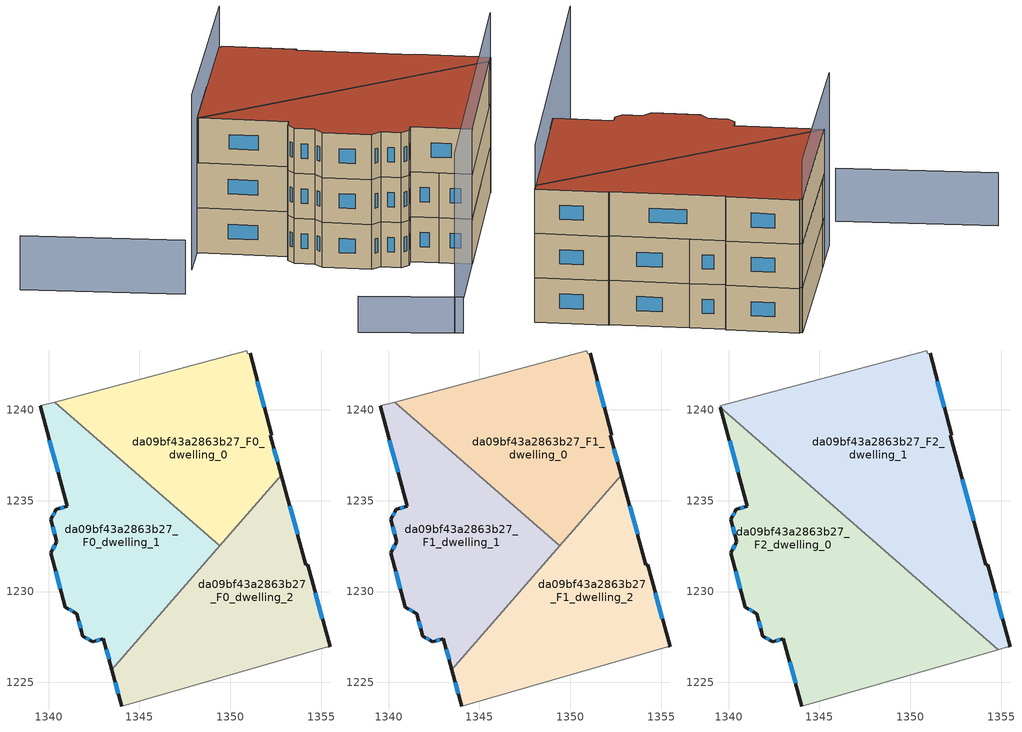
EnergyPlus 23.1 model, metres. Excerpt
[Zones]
da09bf43a2863b27_F0_dwelling_0
 floor ground (EU_floor_Construction): 1351.09,1243.11 1352.28,1238.61 1352.19,1238.6 1352.8,1236.38 1349.43,1232.51 1340.34,1240.42 1350.91,1243.24 1350.95,1243.07 z0
 wall outside (EU_wall_Construction): 1352.8,1236.38 1352.19,1238.6 1352.28,1238.61 1351.09,1243.11 z0:3
 wall adiabatic (EU_wall_Construction): 1351.09,1243.11 1350.95,1243.07 1350.91,1243.24 1340.34,1240.42 z0:3
 wall to da09bf43a2863b27_F0_dwelling_1 (EU_wall_Construction): 1340.34,1240.42 1349.42,1232.51 z0:3
 wall to da09bf43a2863b27_F0_dwelling_2 (EU_wall_Construction): 1349.43,1232.51 1352.8,1236.38 z0:3
 window (EU_Window_Construction): 1351.88,1240.14 1351.49,1241.58 / 1352.6,1237.14 1352.4,1237.85 z1.02:1.98
da09bf43a2863b27_F0_dwelling_1
 floor ground (EU_floor_Construction): 1349.43,1232.51 1343.49,1225.69 1343.02,1227.4 1342.43,1227.24 1341.88,1227.55 1341.55,1228.78 1340.93,1229.13 1340.12,1232.13 1340.46,1232.74 1340.13,1233.98 1340.44,1234.52 1341.03,1234.69 1339.53,1240.21 1340.34,1240.42 z0
 wall outside (EU_wall_Construction): 1339.53,1240.21 1341.03,1234.69 1340.44,1234.52 1340.13,1233.98 1340.46,1232.74 1340.12,1232.13 1340.93,1229.13 1341.55,1228.78 1341.88,1227.55 1342.43,1227.24 1343.02,1227.4 1343.49,1225.69 z0:3
 wall adiabatic (EU_wall_Construction): 1340.34,1240.42 1339.53,1240.21 z0:3
 wall to da09bf43a2863b27_F0_dwelling_2 (EU_wall_Construction): 1343.49,1225.69 1349.42,1232.51 z0:3
 window (EU_Window_Construction): 1342.63,1227.29 1342.82,1227.34 / 1342.07,1227.44 1342.24,1227.34 / 1341.66,1228.36 1341.77,1227.97 / 1341.14,1229.01 1341.34,1228.9 / 1340.39,1231.11 1340.65,1230.15 / 1340.34,1232.53 1340.23,1232.34 / 1340.24,1233.56 1340.35,1233.16 / 1340.33,1234.34 1340.23,1234.16 / 1340.83,1234.64 1340.64,1234.58 / 1340.04,1238.33 1340.52,1236.57 / 1343.18,1226.82 1343.33,1226.27 z1.02:1.98
da09bf43a2863b27_F0_dwelling_2
 floor ground (EU_floor_Construction): 1352.8,1236.38 1354.16,1231.48 1354.26,1231.47 1355.48,1226.96 1355.38,1226.93 1355.36,1226.96 1344.03,1223.7 1343.49,1225.69 z0
 wall outside (EU_wall_Construction): 1343.49,1225.69 1344.03,1223.7 / 1355.48,1226.96 1354.26,1231.47 1354.16,1231.48 1352.8,1236.38 z0:3
 wall adiabatic (EU_wall_Construction): 1344.03,1223.7 1355.36,1226.96 1355.38,1226.93 1355.48,1226.96 z0:3
 window (EU_Window_Construction): 1343.67,1225.01 1343.85,1224.38 / 1353.7,1233.15 1353.27,1234.72 / 1355.07,1228.5 1354.67,1229.94 z1.02:1.98
da09bf43a2863b27_F1_dwelling_0
 floor to da09bf43a2863b27_F0_dwelling_0 (EU_floor_Construction): 1351.09,1243.11 1352.28,1238.61 1352.19,1238.6 1352.8,1236.38 1349.42,1232.51 1340.34,1240.42 1350.91,1243.24 1350.95,1243.07 z3
 wall outside (EU_wall_Construction): 1352.8,1236.38 1352.19,1238.6 1352.28,1238.61 1351.09,1243.11 z3:6
 wall adiabatic (EU_wall_Construction): 1351.09,1243.11 1350.95,1243.07 1350.91,1243.24 1340.34,1240.42 z3:6
 wall to da09bf43a2863b27_F1_dwelling_1 (EU_wall_Construction): 1340.34,1240.42 1349.42,1232.51 z3:6
 wall to da09bf43a2863b27_F1_dwelling_2 (EU_wall_Construction): 1349.43,1232.51 1352.8,1236.38 z3:6
 window (EU_Window_Construction): 1351.88,1240.14 1351.49,1241.58 / 1352.6,1237.14 1352.4,1237.85 z4.02:4.98
da09bf43a2863b27_F1_dwelling_1
 floor to da09bf43a2863b27_F0_dwelling_1 (EU_floor_Construction): 1349.42,1232.51 1343.49,1225.69 1343.02,1227.4 1342.43,1227.24 1341.88,1227.55 1341.55,1228.78 1340.93,1229.13 1340.12,1232.13 1340.46,1232.74 1340.13,1233.98 1340.44,1234.52 1341.03,1234.69 1339.53,1240.21 1340.34,1240.42 z3
 wall outside (EU_wall_Construction): 1339.53,1240.21 1341.03,1234.69 1340.44,1234.52 1340.13,1233.98 1340.46,1232.74 1340.12,1232.13 1340.93,1229.13 1341.55,1228.78 1341.88,1227.55 1342.43,1227.24 1343.02,1227.4 1343.49,1225.69 z3:6
 wall adiabatic (EU_wall_Construction): 1340.34,1240.42 1339.53,1240.21 z3:6
 wall to da09bf43a2863b27_F1_dwelling_2 (EU_wall_Construction): 1343.49,1225.69 1349.42,1232.51 z3:6
 window (EU_Window_Construction): 1342.63,1227.29 1342.82,1227.34 / 1342.07,1227.44 1342.24,1227.34 / 1341.66,1228.36 1341.77,1227.97 / 1341.14,1229.01 1341.34,1228.9 / 1340.39,1231.11 1340.65,1230.15 / 1340.34,1232.53 1340.23,1232.34 / 1340.24,1233.56 1340.35,1233.16 / 1340.33,1234.34 1340.23,1234.16 / 1340.83,1234.64 1340.64,1234.58 / 1340.04,1238.33 1340.52,1236.57 / 1343.18,1226.82 1343.33,1226.27 z4.02:4.98
da09bf43a2863b27_F1_dwelling_2
 floor to da09bf43a2863b27_F0_dwelling_2 (EU_floor_Construction): 1352.8,1236.38 1354.16,1231.48 1354.25,1231.47 1355.48,1226.96 1355.38,1226.93 1355.36,1226.96 1344.03,1223.7 1343.49,1225.69 z3
 wall outside (EU_wall_Construction): 1343.49,1225.69 1344.03,1223.7 / 1355.48,1226.96 1354.26,1231.47 1354.16,1231.48 1352.8,1236.38 z3:6
 wall adiabatic (EU_wall_Construction): 1344.03,1223.7 1355.36,1226.96 1355.38,1226.93 1355.48,1226.96 z3:6
 window (EU_Window_Construction): 1343.67,1225.01 1343.85,1224.38 / 1353.7,1233.15 1353.27,1234.72 / 1355.07,1228.5 1354.67,1229.94 z4.02:4.98
da09bf43a2863b27_F2_dwelling_0
 floor to da09bf43a2863b27_F1_dwelling_1 (EU_floor_Construction): 1348.95,1231.96 1343.49,1225.69 1343.02,1227.4 1342.43,1227.24 1341.88,1227.55 1341.55,1228.78 1340.93,1229.13 1340.12,1232.13 1340.46,1232.74 1340.13,1233.98 1340.44,1234.52 1341.03,1234.69 1339.55,1240.14 z6
 floor to da09bf43a2863b27_F1_dwelling_2 (EU_floor_Construction): 1354.85,1226.81 1344.03,1223.7 1343.49,1225.69 1348.95,1231.96 z6
 wall outside (EU_wall_Construction): 1339.55,1240.14 1341.03,1234.69 1340.44,1234.52 1340.13,1233.98 1340.46,1232.74 1340.12,1232.13 1340.93,1229.13 1341.55,1228.78 1341.88,1227.55 1342.43,1227.24 1343.02,1227.4 1344.03,1223.7 z6:9
 wall adiabatic (EU_wall_Construction): 1344.03,1223.7 1354.85,1226.81 z6:9
 wall to da09bf43a2863b27_F2_dwelling_1 (EU_wall_Construction): 1354.85,1226.81 1339.55,1240.14 z6:9
 window (EU_Window_Construction): 1341.66,1228.36 1341.77,1227.97 / 1341.14,1229.01 1341.34,1228.9 / 1340.39,1231.11 1340.65,1230.15 / 1340.34,1232.53 1340.23,1232.34 / 1340.24,1233.56 1340.35,1233.16 / 1340.33,1234.34 1340.23,1234.16 / 1340.83,1234.64 1340.64,1234.58 / 1340.05,1238.29 1340.53,1236.55 / 1343.37,1226.14 1343.69,1224.96 / 1342.63,1227.29 1342.82,1227.34 / 1342.07,1227.44 1342.24,1227.34 z7.02:7.98
 roof outside (EU_roof_Construction): 1354.85,1226.81 1339.55,1240.14 1341.03,1234.69 1340.44,1234.52 1340.13,1233.98 1340.46,1232.74 1340.12,1232.13 1340.93,1229.13 1341.55,1228.78 1341.88,1227.55 1342.43,1227.24 1343.02,1227.4 1344.03,1223.7 z9
da09bf43a2863b27_F2_dwelling_1
 floor to da09bf43a2863b27_F1_dwelling_0 (EU_floor_Construction): 1351.09,1243.11 1352.28,1238.61 1352.19,1238.6 1352.8,1236.38 1349.42,1232.51 1340.34,1240.42 1350.91,1243.24 1350.95,1243.07 z6
 floor to da09bf43a2863b27_F1_dwelling_1 (EU_floor_Construction): 1349.42,1232.51 1348.95,1231.96 1339.55,1240.14 1339.53,1240.21 1340.34,1240.42 z6
 floor to da09bf43a2863b27_F1_dwelling_2 (EU_floor_Construction): 1352.8,1236.38 1354.16,1231.48 1354.25,1231.47 1355.48,1226.96 1355.38,1226.93 1355.36,1226.96 1354.85,1226.81 1348.95,1231.96 z6
 wall outside (EU_wall_Construction): 1355.48,1226.96 1354.26,1231.47 1354.16,1231.48 1352.19,1238.6 1352.28,1238.61 1351.09,1243.11 z6:9
 wall adiabatic (EU_wall_Construction): 1354.85,1226.81 1355.36,1226.96 1355.38,1226.93 1355.48,1226.96 / 1351.09,1243.11 1350.95,1243.07 1350.91,1243.24 1339.53,1240.21 1339.55,1240.14 z6:9
 window (EU_Window_Construction): 1355.07,1228.5 1354.67,1229.94 / 1351.88,1240.14 1351.49,1241.58 / 1353.49,1233.9 1352.86,1236.18 z7.02:7.98
 roof outside (EU_roof_Construction): 1355.48,1226.96 1354.26,1231.47 1354.16,1231.48 1352.19,1238.6 1352.28,1238.61 1351.09,1243.11 1350.95,1243.07 1350.91,1243.24 1339.53,1240.21 1339.55,1240.14 1354.85,1226.81 1355.36,1226.96 1355.38,1226.93 z9
shading: 1333.07,1220.54 1355.37,1226.96 z0:12; 1331.01,1226.13 1333.25,1220.05 z0:2.4; 1329.84,1248.15 1332.89,1238.38 z0:3.6; 1350.99,1243.26 1336.78,1239.48 z0:11.7
[Building]
EU S2 Campaign: North Axis=0; Terrain=City; Solar Distribution=FullExterior
[Site:Location]
Vienna: Latitude=48; Longitude=16.5; Time Zone=1; Elevation=183
[SizingPeriod:WeatherFileDays]
AnnualSizingPeriod: Begin Month=1; Begin Day of Month=1; End Month=12; End Day of Month=31; Day of Week for Start Day=Monday; Use Weather File Daylight Saving Period=No; Use Weather File Rain and Snow Indicators=No
[MATERIAL]
EU_InternalMass_Material: Roughness=MediumRough; Thickness=0.1; Conductivity=1; Density=1800; Specific Heat=900; Thermal Absorptance=0.9; Solar Absorptance=0.7; Visible Absorptance=0.7
[MATERIAL:NOMASS] Roughness=MediumRough; Thermal Absorptance=0.9; Solar Absorptance=0.7; Visible Absorptance=0.7
Name | Thermal Resistance
EU_wall_NoMass | 0.942466
EU_roof_NoMass | 0.551687
EU_floor_NoMass | 0.66527
[WINDOWMATERIAL:SIMPLEGLAZINGSYSTEM]
EU_Window_SimpleGlazing: UFactor=2.03367; Solar Heat Gain Coefficient=0.65; Visible Transmittance=0.65
[CONSTRUCTION]
EU_wall_Construction: EU_wall_NoMass
EU_roof_Construction: EU_roof_NoMass
EU_floor_Construction: EU_floor_NoMass
EU_Window_Construction: EU_Window_SimpleGlazing
EU_InternalMass_Construction: EU_InternalMass_Material
[ZONE] Type=1; Multiplier=1; Ceiling Height=autocalculate; Floor Area=autocalculate; Part of Total Floor Area=Yes
Name | Volume
da09bf43a2863b27_F0_dwelling_0; da09bf43a2863b27_F1_dwelling_0 | 211.158
da09bf43a2863b27_F2_dwelling_0 | 316.718
da09bf43a2863b27_F0_dwelling_1 | 211.167
da09bf43a2863b27_F1_dwelling_1 | 211.17
da09bf43a2863b27_F2_dwelling_1 | 316.733
da09bf43a2863b27_F0_dwelling_2 | 211.13
da09bf43a2863b27_F1_dwelling_2 | 211.132
[INTERNALMASS] Construction=EU_InternalMass_Construction
Name | Zone or ZoneList | Surface Area
da09bf43a2863b27_F0_dwelling_0_EU_InternalMass | da09bf43a2863b27_F0_dwelling_0 | 70.3853
da09bf43a2863b27_F0_dwelling_1_EU_InternalMass | da09bf43a2863b27_F0_dwelling_1 | 70.39
da09bf43a2863b27_F0_dwelling_2_EU_InternalMass | da09bf43a2863b27_F0_dwelling_2 | 70.3774
da09bf43a2863b27_F1_dwelling_0_EU_InternalMass | da09bf43a2863b27_F1_dwelling_0 | 70.3853
da09bf43a2863b27_F1_dwelling_1_EU_InternalMass | da09bf43a2863b27_F1_dwelling_1 | 70.39
da09bf43a2863b27_F1_dwelling_2_EU_InternalMass | da09bf43a2863b27_F1_dwelling_2 | 70.3774
da09bf43a2863b27_F2_dwelling_0_EU_InternalMass | da09bf43a2863b27_F2_dwelling_0 | 105.574
da09bf43a2863b27_F2_dwelling_1_EU_InternalMass | da09bf43a2863b27_F2_dwelling_1 | 105.578
[OTHEREQUIPMENT] Fuel Type=Electricity; Design Level Calculation Method=Watts/Area; Power per Zone Floor Area=1; Fraction Latent=0; Fraction Radiant=0; Fraction Lost=0; Carbon Dioxide Generation Rate=0; EndUse Subcategory=EU_Step8_InternalGains
Name | Zone or ZoneList or Space or SpaceList | Schedule
EU_Step8_InternalGain_da09bf43a2863b27_F0_dwelling_0_f000 | da09bf43a2863b27_F0_dwelling_0 | EU_Step8_GainSchedule_da09bf43a2863b27_F0_dwelling_0_f000
EU_Step8_InternalGain_da09bf43a2863b27_F0_dwelling_1_f000 | da09bf43a2863b27_F0_dwelling_1 | EU_Step8_GainSchedule_da09bf43a2863b27_F0_dwelling_1_f000
EU_Step8_InternalGain_da09bf43a2863b27_F0_dwelling_2_f000 | da09bf43a2863b27_F0_dwelling_2 | EU_Step8_GainSchedule_da09bf43a2863b27_F0_dwelling_2_f000
EU_Step8_InternalGain_da09bf43a2863b27_F1_dwelling_0_f000 | da09bf43a2863b27_F1_dwelling_0 | EU_Step8_GainSchedule_da09bf43a2863b27_F1_dwelling_0_f000
EU_Step8_InternalGain_da09bf43a2863b27_F1_dwelling_1_f000 | da09bf43a2863b27_F1_dwelling_1 | EU_Step8_GainSchedule_da09bf43a2863b27_F1_dwelling_1_f000
EU_Step8_InternalGain_da09bf43a2863b27_F1_dwelling_2_f000 | da09bf43a2863b27_F1_dwelling_2 | EU_Step8_GainSchedule_da09bf43a2863b27_F1_dwelling_2_f000
EU_Step8_InternalGain_da09bf43a2863b27_F2_dwelling_0_f000 | da09bf43a2863b27_F2_dwelling_0 | EU_Step8_GainSchedule_da09bf43a2863b27_F2_dwelling_0_f000
EU_Step8_InternalGain_da09bf43a2863b27_F2_dwelling_1_f000 | da09bf43a2863b27_F2_dwelling_1 | EU_Step8_GainSchedule_da09bf43a2863b27_F2_dwelling_1_f000
[ZONEVENTILATION:DESIGNFLOWRATE] Schedule=EU_AlwaysOn; Design Flow Rate Calculation Method=AirChanges/Hour; Air Changes per Hour=0.530523; Ventilation Type=Natural; Fan Pressure Rise=0; Fan Total Efficiency=1; Constant Term Coefficient=1; Temperature Term Coefficient=0; Velocity Term Coefficient=0; Velocity Squared Term Coefficient=0; Minimum Indoor Temperature=-100; Maximum Indoor Temperature=100; Delta Temperature=-100; Minimum Outdoor Temperature=-100; Maximum Outdoor Temperature=100; Maximum Wind Speed=40
Name | Zone or ZoneList or Space or SpaceList
EU_ConstantAir_da09bf43a2863b27_F0_dwelling_0 | da09bf43a2863b27_F0_dwelling_0
EU_ConstantAir_da09bf43a2863b27_F0_dwelling_1 | da09bf43a2863b27_F0_dwelling_1
EU_ConstantAir_da09bf43a2863b27_F0_dwelling_2 | da09bf43a2863b27_F0_dwelling_2
EU_ConstantAir_da09bf43a2863b27_F1_dwelling_0 | da09bf43a2863b27_F1_dwelling_0
EU_ConstantAir_da09bf43a2863b27_F1_dwelling_1 | da09bf43a2863b27_F1_dwelling_1
EU_ConstantAir_da09bf43a2863b27_F1_dwelling_2 | da09bf43a2863b27_F1_dwelling_2
EU_ConstantAir_da09bf43a2863b27_F2_dwelling_0 | da09bf43a2863b27_F2_dwelling_0
EU_ConstantAir_da09bf43a2863b27_F2_dwelling_1 | da09bf43a2863b27_F2_dwelling_1
[HVACTEMPLATE:THERMOSTAT] Constant Heating Setpoint=20; Constant Cooling Setpoint=50
EU_HeatOnly_da09bf43a2863b27_F0_dwelling_0; EU_HeatOnly_da09bf43a2863b27_F0_dwelling_1; EU_HeatOnly_da09bf43a2863b27_F0_dwelling_2; EU_HeatOnly_da09bf43a2863b27_F1_dwelling_0; EU_HeatOnly_da09bf43a2863b27_F1_dwelling_1; EU_HeatOnly_da09bf43a2863b27_F1_dwelling_2; EU_HeatOnly_da09bf43a2863b27_F2_dwelling_0; EU_HeatOnly_da09bf43a2863b27_F2_dwelling_1
[HVACTEMPLATE:ZONE:IDEALLOADSAIRSYSTEM] System Availability Schedule=EU_AlwaysOn; Maximum Heating Supply Air Temperature=50; Minimum Cooling Supply Air Temperature=13; Maximum Heating Supply Air Humidity Ratio=0.0156; Minimum Cooling Supply Air Humidity Ratio=0.0077; Heating Limit=NoLimit; Cooling Limit=NoLimit; Heating Availability Schedule=EU_AlwaysOn; Cooling Availability Schedule=EU_CoolingOff; Dehumidification Control Type=ConstantSensibleHeatRatio; Cooling Sensible Heat Ratio=0.7; Dehumidification Setpoint=60; Humidification Control Type=None; Humidification Setpoint=30; Outdoor Air Method=None; Outdoor Air Flow Rate per Person=0.00944; Outdoor Air Flow Rate per Zone Floor Area=0; Outdoor Air Flow Rate per Zone=0; Demand Controlled Ventilation Type=None; Outdoor Air Economizer Type=NoEconomizer; Heat Recovery Type=None; Sensible Heat Recovery Effectiveness=0.7; Latent Heat Recovery Effectiveness=0.65
Name | Template Thermostat
da09bf43a2863b27_F0_dwelling_0 | EU_HeatOnly_da09bf43a2863b27_F0_dwelling_0
da09bf43a2863b27_F0_dwelling_1 | EU_HeatOnly_da09bf43a2863b27_F0_dwelling_1
da09bf43a2863b27_F0_dwelling_2 | EU_HeatOnly_da09bf43a2863b27_F0_dwelling_2
da09bf43a2863b27_F1_dwelling_0 | EU_HeatOnly_da09bf43a2863b27_F1_dwelling_0
da09bf43a2863b27_F1_dwelling_1 | EU_HeatOnly_da09bf43a2863b27_F1_dwelling_1
da09bf43a2863b27_F1_dwelling_2 | EU_HeatOnly_da09bf43a2863b27_F1_dwelling_2
da09bf43a2863b27_F2_dwelling_0 | EU_HeatOnly_da09bf43a2863b27_F2_dwelling_0
da09bf43a2863b27_F2_dwelling_1 | EU_HeatOnly_da09bf43a2863b27_F2_dwelling_1
[SIZING:ZONE] Zone Cooling Design Supply Air Temperature Input Method=SupplyAirTemperature; Zone Cooling Design Supply Air Temperature=13; Zone Heating Design Supply Air Temperature Input Method=SupplyAirTemperature; Zone Heating Design Supply Air Temperature=50; Zone Cooling Design Supply Air Humidity Ratio=0.008; Zone Heating Design Supply Air Humidity Ratio=0.008; Cooling Design Air Flow Method=DesignDay; Cooling Design Air Flow Rate=0; Cooling Minimum Air Flow per Zone Floor Area=0.000762; Cooling Minimum Air Flow=0; Cooling Minimum Air Flow Fraction=0.2; Heating Design Air Flow Method=DesignDay; Heating Design Air Flow Rate=0; Heating Maximum Air Flow per Zone Floor Area=0.002032; Heating Maximum Air Flow=0.141576; Heating Maximum Air Flow Fraction=0.3; Account for Dedicated Outdoor Air System=No; Dedicated Outdoor Air System Control Strategy=NeutralSupplyAir; Dedicated Outdoor Air Low Setpoint Temperature for Design=autosize; Dedicated Outdoor Air High Setpoint Temperature for Design=autosize; Zone Load Sizing Method=Sensible Load Only No Latent Load; Zone Latent Cooling Design Supply Air Humidity Ratio Input Method=HumidityRatioDifference; Zone Cooling Design Supply Air Humidity Ratio Difference=0.005; Zone Latent Heating Design Supply Air Humidity Ratio Input Method=HumidityRatioDifference; Zone Humidification Design Supply Air Humidity Ratio Difference=0.005
da09bf43a2863b27_F0_dwelling_0; da09bf43a2863b27_F0_dwelling_1; da09bf43a2863b27_F0_dwelling_2; da09bf43a2863b27_F1_dwelling_0; da09bf43a2863b27_F1_dwelling_1; da09bf43a2863b27_F1_dwelling_2; da09bf43a2863b27_F2_dwelling_0; da09bf43a2863b27_F2_dwelling_1
[SCHEDULE:CONSTANT]
Name | Hourly Value
EU_AlwaysOn | 1
EU_CoolingOff | 0
[SCHEDULE:FILE] Column Number=1; Rows to Skip at Top=0; Number of Hours of Data=8760; Column Separator=Comma; Interpolate to Timestep=No; Minutes per Item=60; Adjust Schedule for Daylight Savings=Yes
Name | File
EU_Step8_GainSchedule_da09bf43a2863b27_F0_dwelling_0_f000 | ../../schedules/da09bf43a2863b27/da09bf43a2863b27_F0_dwelling_0_f000_gain.csv
EU_Step8_GainSchedule_da09bf43a2863b27_F0_dwelling_1_f000 | ../../schedules/da09bf43a2863b27/da09bf43a2863b27_F0_dwelling_1_f000_gain.csv
EU_Step8_GainSchedule_da09bf43a2863b27_F0_dwelling_2_f000 | ../../schedules/da09bf43a2863b27/da09bf43a2863b27_F0_dwelling_2_f000_gain.csv
EU_Step8_GainSchedule_da09bf43a2863b27_F1_dwelling_0_f000 | ../../schedules/da09bf43a2863b27/da09bf43a2863b27_F1_dwelling_0_f000_gain.csv
EU_Step8_GainSchedule_da09bf43a2863b27_F1_dwelling_1_f000 | ../../schedules/da09bf43a2863b27/da09bf43a2863b27_F1_dwelling_1_f000_gain.csv
EU_Step8_GainSchedule_da09bf43a2863b27_F1_dwelling_2_f000 | ../../schedules/da09bf43a2863b27/da09bf43a2863b27_F1_dwelling_2_f000_gain.csv
EU_Step8_GainSchedule_da09bf43a2863b27_F2_dwelling_0_f000 | ../../schedules/da09bf43a2863b27/da09bf43a2863b27_F2_dwelling_0_f000_gain.csv
EU_Step8_GainSchedule_da09bf43a2863b27_F2_dwelling_1_f000 | ../../schedules/da09bf43a2863b27/da09bf43a2863b27_F2_dwelling_1_f000_gain.csv
